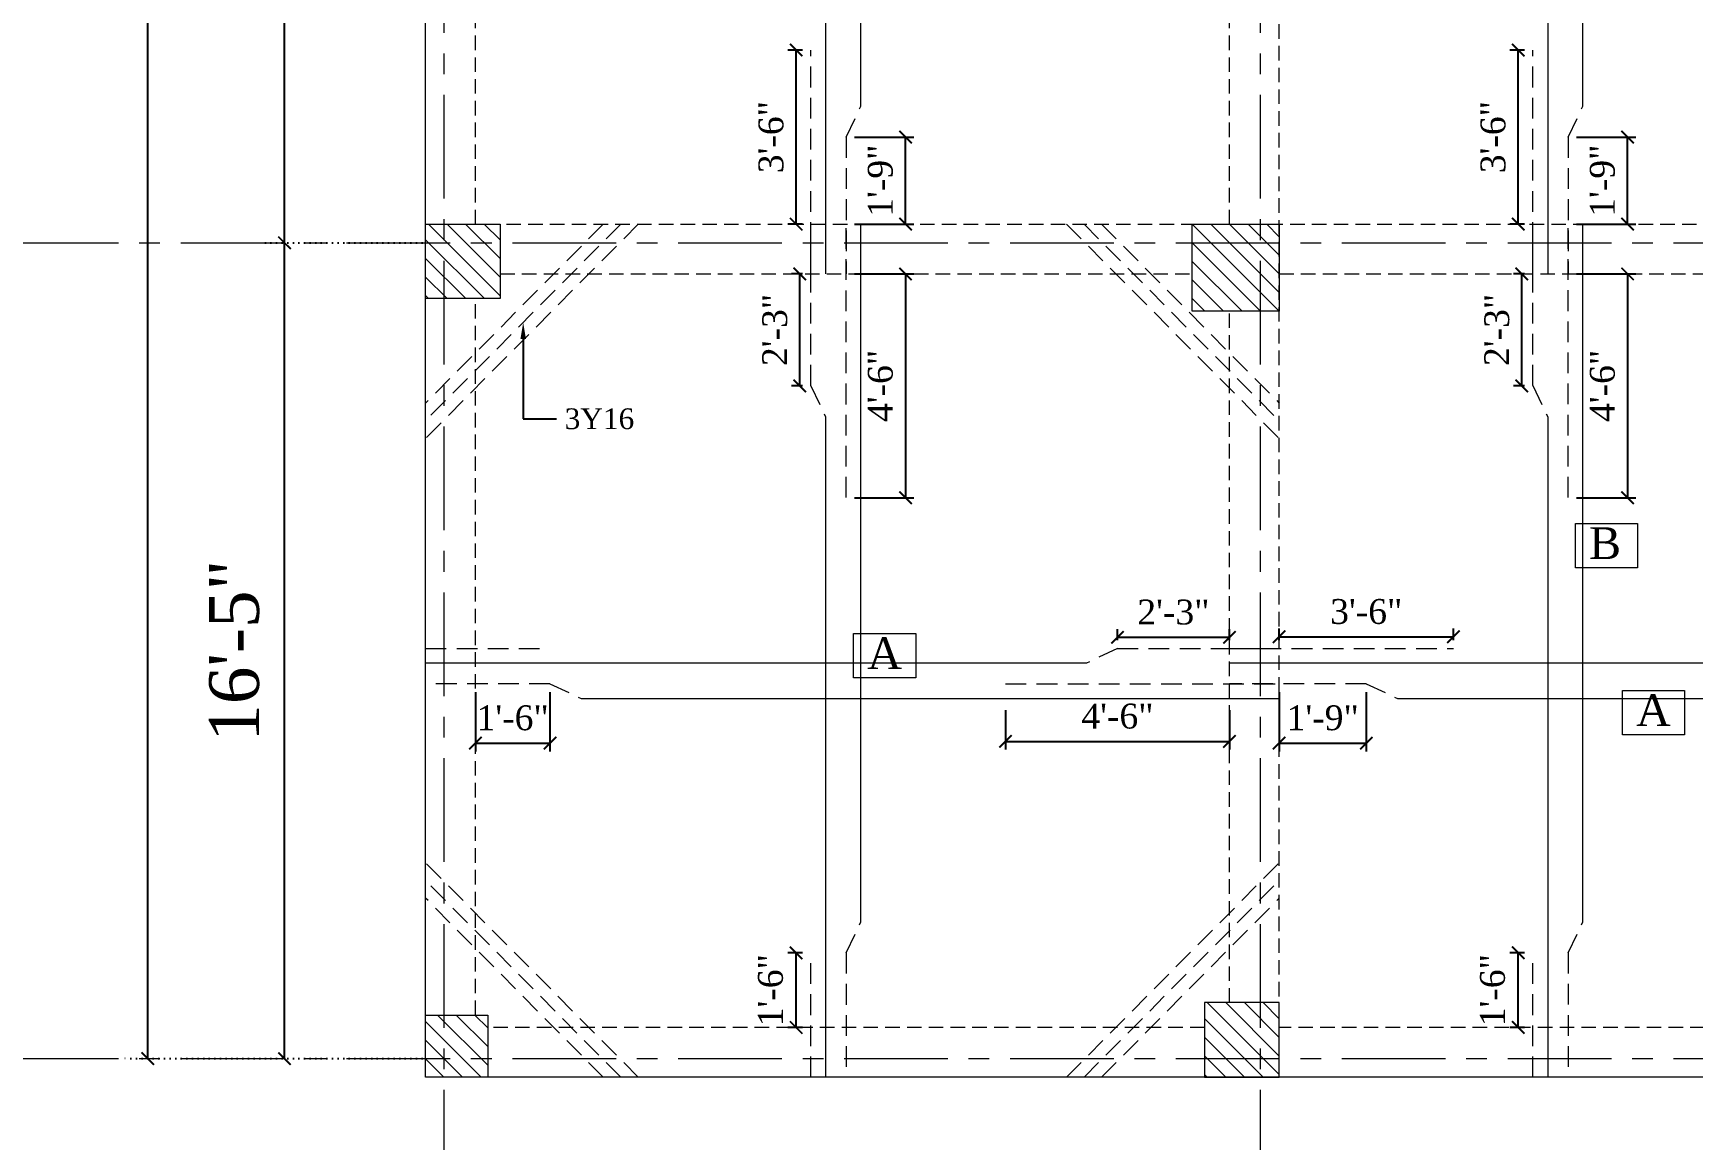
# Model space of a CAD drawing. Header units: feet. Extents: x 36263 to 96584, y 7663 to 35885.
# Drawn here: x 50785.1 to 51185.4, y 17013.2 to 17280.1 of the extents above; entities that cross this region are included whole.
import ezdxf
from ezdxf import colors
from ezdxf.entities.mleader import LeaderData, LeaderLine
from ezdxf.math import Vec2, Vec3

# ---------------------------------------------------------------- set-up
doc = ezdxf.new("R2010")
doc.units = ezdxf.units.FT
for name, pattern in [('CENTER', [2, 1.25, -0.25, 0.25, -0.25]), ('DOT2', [0.125, 0, -0.125]), ('HIDDEN', [0.375, 0.25, -0.125])]:
    doc.linetypes.add(name, pattern=pattern)
for name, color, linetype, lineweight in [('Column', 1, 'Continuous', 15), ('Dimension', 2, 'Continuous', 9), ('Hatch', 9, 'Continuous', 9), ('ST Beam', 7, 'Continuous', 20), ('ST GRIDS', 6, 'CENTER', 9), ('ST REINF', 1, 'Continuous', 35)]:
    doc.layers.add(name, color=color, linetype=linetype, lineweight=lineweight)
for name, color, linetype in [('ST DIM', 11, 'Continuous'), ('ST TABLE', 2, 'Continuous'), ('ST TEX', 3, 'Continuous')]:
    doc.layers.add(name, color=color, linetype=linetype)
doc.styles.add('RomanS', font='times.ttf')
doc.dimstyles.new('1-1', dxfattribs={"dimtxt": 9, "dimasz": 5, "dimexe": 6, "dimexo": 6, "dimgap": 3, "dimtad": 1, "dimdec": 1, "dimzin": 0, "dimdsep": 46, "dimlunit": 4, "dimtxsty": 'RomanS', "dimblk": 'ARCHTICK', "dimcen": 0.09, "dimclrd": 256, "dimclre": 256, "dimclrt": 3, "dimadec": 0, "dimazin": 0, "dimtfac": 0.6, "dimtdec": 1, "dimtix": 1, "dimtofl": 0, "dimtmove": 1, "dimatfit": 0, "dimfxl": 1, "dimtolj": 1, "dimtzin": 0, "dimarcsym": 0})

# ---------------------------------------------------------------- blocks, each defined once
blk = doc.blocks.new('_ArchTick')
at = {"color": 0, "const_width": 0.15}
blk.add_lwpolyline([(-0.5, -0.5), (0.5, 0.5)], dxfattribs=at)
blk = doc.blocks.new('*D272')
at = {"layer": 'Defpoints', "color": 0, "ltscale": 10, "transparency": 16777216}
for p in [(50845.75, 17387.03), (50884.92, 17387.03), (50884.92, 17229.56)]:
    blk.add_point(p, dxfattribs=at)
at = {"layer": 'ST DIM', "linetype": 'DOT2', "lineweight": -2, "ltscale": 10, "transparency": 16777216}
for p, q in [((50878.92, 17387.03), (50839.75, 17387.03)), ((50878.92, 17229.56), (50839.75, 17229.56))]:
    blk.add_line(p, q, dxfattribs=at)
at = {"layer": 'ST DIM', "lineweight": -2, "ltscale": 10, "transparency": 16777216}
blk.add_line((50845.75, 17229.56), (50845.75, 17387.03), dxfattribs=at)
at = {"layer": 'ST DIM', "lineweight": -2, "ltscale": 10, "transparency": 16777216, "xscale": 3, "yscale": 3, "zscale": 3}
for p, rotation in [((50845.75, 17387.03), 90), ((50845.75, 17229.56), 270)]:
    blk.add_blockref('_ArchTick', p, dxfattribs=dict(at, rotation=rotation))
at = {"layer": 'ST DIM', "color": 3, "lineweight": 13, "ltscale": 10, "transparency": 16777216, "insert": (50831.26, 17308.29), "char_height": 12, "attachment_point": 5, "rotation": 90, "style": 'RomanS'}
blk.add_mtext('\\A1;13\'-1{\\H0.6x;\\S1/2;}"', dxfattribs=at)
blk = doc.blocks.new('*D273')
at = {"layer": 'Defpoints', "color": 0, "ltscale": 10, "transparency": 16777216}
for p in [(50845.75, 17229.56), (50884.92, 17229.56), (50884.92, 17032.81)]:
    blk.add_point(p, dxfattribs=at)
at = {"layer": 'ST DIM', "linetype": 'DOT2', "lineweight": -2, "ltscale": 10, "transparency": 16777216}
for p, q in [((50878.92, 17229.56), (50839.75, 17229.56)), ((50878.92, 17032.81), (50839.75, 17032.81))]:
    blk.add_line(p, q, dxfattribs=at)
at = {"layer": 'ST DIM', "lineweight": -2, "ltscale": 10, "transparency": 16777216}
blk.add_line((50845.75, 17032.81), (50845.75, 17229.56), dxfattribs=at)
at = {"layer": 'ST DIM', "lineweight": -2, "ltscale": 10, "transparency": 16777216, "xscale": 3, "yscale": 3, "zscale": 3}
for p, rotation in [((50845.75, 17229.56), 90), ((50845.75, 17032.81), 270)]:
    blk.add_blockref('_ArchTick', p, dxfattribs=dict(at, rotation=rotation))
at = {"layer": 'ST DIM', "color": 3, "lineweight": 13, "ltscale": 10, "transparency": 16777216, "insert": (50833.65, 17131.18), "char_height": 12, "attachment_point": 5, "rotation": 90, "style": 'RomanS'}
blk.add_mtext('\\A1;16\'-5"', dxfattribs=at)
blk = doc.blocks.new('*D280')
at = {"layer": 'Defpoints', "color": 0, "ltscale": 10, "transparency": 16777216}
for p in [(50812.77, 17938.21), (50845.75, 17938.21), (50845.75, 17032.81)]:
    blk.add_point(p, dxfattribs=at)
at = {"layer": 'ST DIM', "linetype": 'DOT2', "lineweight": -2, "ltscale": 10, "transparency": 16777216}
for p, q in [((50839.75, 17938.21), (50806.77, 17938.21)), ((50839.75, 17032.81), (50806.77, 17032.81))]:
    blk.add_line(p, q, dxfattribs=at)
at = {"layer": 'ST DIM', "lineweight": -2, "ltscale": 10, "transparency": 16777216}
blk.add_line((50812.77, 17032.81), (50812.77, 17938.21), dxfattribs=at)
at = {"layer": 'ST DIM', "lineweight": -2, "ltscale": 10, "transparency": 16777216, "xscale": 3, "yscale": 3, "zscale": 3}
for p, rotation in [((50812.77, 17938.21), 90), ((50812.77, 17032.81), 270)]:
    blk.add_blockref('_ArchTick', p, dxfattribs=dict(at, rotation=rotation))
at = {"layer": 'ST DIM', "color": 3, "lineweight": 13, "ltscale": 10, "transparency": 16777216, "insert": (50798.26, 17485.51), "char_height": 12, "attachment_point": 5, "rotation": 90, "style": 'RomanS'}
blk.add_mtext('\\A1;75\'-5{\\H0.6x;\\S1/2;}"', dxfattribs=at)
blk = doc.blocks.new('*D408')
at = {"layer": 'Defpoints', "color": 0, "transparency": 16777216}
for p in [(50981.19, 17255.07), (50995.51, 17255.07), (50981.19, 17234.07)]:
    blk.add_point(p, dxfattribs=at)
at = {"layer": 'ST DIM', "lineweight": -2, "transparency": 16777216}
for p, q in [((50983.19, 17255.07), (50997.51, 17255.07)), ((50995.51, 17234.07), (50995.51, 17255.07)), ((50983.19, 17234.07), (50997.51, 17234.07))]:
    blk.add_line(p, q, dxfattribs=at)
at = {"layer": 'ST DIM', "lineweight": -2, "transparency": 16777216, "xscale": 3, "yscale": 3, "zscale": 3}
for p, rotation in [((50995.51, 17255.07), 90), ((50995.51, 17234.07), 270)]:
    blk.add_blockref('_ArchTick', p, dxfattribs=dict(at, rotation=rotation))
at = {"layer": 'ST DIM', "color": 3, "lineweight": 9, "transparency": 16777216, "insert": (50989.44, 17244.57), "char_height": 6, "attachment_point": 5, "rotation": 90, "style": 'RomanS'}
blk.add_mtext('\\A1;1\'-9"', dxfattribs=at)
blk = doc.blocks.new('*D427')
at = {"layer": 'Defpoints', "color": 0, "transparency": 16777216}
for p in [(50969.13, 17276.07), (50972.68, 17276.07), (50972.68, 17234.07)]:
    blk.add_point(p, dxfattribs=at)
at = {"layer": 'ST DIM', "lineweight": -2, "transparency": 16777216}
for p, q in [((50970.68, 17276.07), (50967.13, 17276.07)), ((50969.13, 17234.07), (50969.13, 17276.07)), ((50970.68, 17234.07), (50967.13, 17234.07))]:
    blk.add_line(p, q, dxfattribs=at)
at = {"layer": 'ST DIM', "lineweight": -2, "transparency": 16777216, "xscale": 3, "yscale": 3, "zscale": 3}
for p, rotation in [((50969.13, 17276.07), 90), ((50969.13, 17234.07), 270)]:
    blk.add_blockref('_ArchTick', p, dxfattribs=dict(at, rotation=rotation))
at = {"layer": 'ST DIM', "color": 3, "lineweight": 9, "transparency": 16777216, "insert": (50963.08, 17255.07), "char_height": 6, "attachment_point": 5, "rotation": 90, "style": 'RomanS'}
blk.add_mtext('\\A1;3\'-6"', dxfattribs=at)
blk = doc.blocks.new('*D392')
at = {"layer": 'Defpoints', "color": 0, "transparency": 16777216}
for p in [(51155.31, 17255.07), (51169.63, 17255.07), (51155.31, 17234.07)]:
    blk.add_point(p, dxfattribs=at)
at = {"layer": 'ST DIM', "lineweight": -2, "transparency": 16777216}
for p, q in [((51157.31, 17255.07), (51171.63, 17255.07)), ((51169.63, 17234.07), (51169.63, 17255.07)), ((51157.31, 17234.07), (51171.63, 17234.07))]:
    blk.add_line(p, q, dxfattribs=at)
at = {"layer": 'ST DIM', "lineweight": -2, "transparency": 16777216, "xscale": 3, "yscale": 3, "zscale": 3}
for p, rotation in [((51169.63, 17255.07), 90), ((51169.63, 17234.07), 270)]:
    blk.add_blockref('_ArchTick', p, dxfattribs=dict(at, rotation=rotation))
at = {"layer": 'ST DIM', "color": 3, "lineweight": 9, "transparency": 16777216, "insert": (51163.56, 17244.57), "char_height": 6, "attachment_point": 5, "rotation": 90, "style": 'RomanS'}
blk.add_mtext('\\A1;1\'-9"', dxfattribs=at)
blk = doc.blocks.new('*D417')
at = {"layer": 'Defpoints', "color": 0, "transparency": 16777216}
for p in [(51143.25, 17276.07), (51146.8, 17276.07), (51146.8, 17234.07)]:
    blk.add_point(p, dxfattribs=at)
at = {"layer": 'ST DIM', "lineweight": -2, "transparency": 16777216}
for p, q in [((51144.8, 17276.07), (51141.25, 17276.07)), ((51143.25, 17234.07), (51143.25, 17276.07)), ((51144.8, 17234.07), (51141.25, 17234.07))]:
    blk.add_line(p, q, dxfattribs=at)
at = {"layer": 'ST DIM', "lineweight": -2, "transparency": 16777216, "xscale": 3, "yscale": 3, "zscale": 3}
for p, rotation in [((51143.25, 17276.07), 90), ((51143.25, 17234.07), 270)]:
    blk.add_blockref('_ArchTick', p, dxfattribs=dict(at, rotation=rotation))
at = {"layer": 'ST DIM', "color": 3, "lineweight": 9, "transparency": 16777216, "insert": (51137.2, 17255.07), "char_height": 6, "attachment_point": 5, "rotation": 90, "style": 'RomanS'}
blk.add_mtext('\\A1;3\'-6"', dxfattribs=at)
blk = doc.blocks.new('*D430')
at = {"layer": 'Defpoints', "color": 0, "transparency": 16777216}
for p in [(50891.76, 17123.23), (50909.76, 17123.23), (50909.76, 17108.91)]:
    blk.add_point(p, dxfattribs=at)
at = {"layer": 'ST DIM', "lineweight": -2, "transparency": 16777216}
for p, q in [((50891.76, 17121.23), (50891.76, 17106.91)), ((50909.76, 17121.23), (50909.76, 17106.91)), ((50891.76, 17108.91), (50909.76, 17108.91))]:
    blk.add_line(p, q, dxfattribs=at)
at = {"layer": 'ST DIM', "lineweight": -2, "transparency": 16777216, "xscale": 3, "yscale": 3, "zscale": 3, "rotation": 180}
blk.add_blockref('_ArchTick', (50891.76, 17108.91), dxfattribs=at)
at = {"layer": 'ST DIM', "lineweight": -2, "transparency": 16777216, "xscale": 3, "yscale": 3, "zscale": 3}
blk.add_blockref('_ArchTick', (50909.76, 17108.91), dxfattribs=at)
at = {"layer": 'ST DIM', "color": 3, "lineweight": 9, "transparency": 16777216, "insert": (50900.76, 17114.97), "char_height": 6, "attachment_point": 5, "style": 'RomanS'}
blk.add_mtext('\\A1;1\'-6"', dxfattribs=at)
blk = doc.blocks.new('*D440')
at = {"layer": 'Defpoints', "color": 0, "transparency": 16777216}
for p in [(51073.61, 17134.42), (51046.61, 17131.74), (51073.61, 17131.74)]:
    blk.add_point(p, dxfattribs=at)
at = {"layer": 'ST DIM', "lineweight": -2, "transparency": 16777216}
for p, q in [((51046.61, 17133.74), (51046.61, 17136.42)), ((51046.61, 17134.42), (51073.61, 17134.42)), ((51073.61, 17133.74), (51073.61, 17136.42))]:
    blk.add_line(p, q, dxfattribs=at)
at = {"layer": 'ST DIM', "lineweight": -2, "transparency": 16777216, "xscale": 3, "yscale": 3, "zscale": 3, "rotation": 180}
blk.add_blockref('_ArchTick', (51046.61, 17134.42), dxfattribs=at)
at = {"layer": 'ST DIM', "lineweight": -2, "transparency": 16777216, "xscale": 3, "yscale": 3, "zscale": 3}
blk.add_blockref('_ArchTick', (51073.61, 17134.42), dxfattribs=at)
at = {"layer": 'ST DIM', "color": 3, "lineweight": 9, "transparency": 16777216, "insert": (51060.11, 17140.48), "char_height": 6, "attachment_point": 5, "style": 'RomanS'}
blk.add_mtext('\\A1;2\'-3"', dxfattribs=at)
blk = doc.blocks.new('*D431')
at = {"layer": 'Defpoints', "color": 0, "transparency": 16777216}
for p in [(51019.61, 17118.86), (51073.61, 17118.86), (51073.61, 17109.33)]:
    blk.add_point(p, dxfattribs=at)
at = {"layer": 'ST DIM', "lineweight": -2, "transparency": 16777216}
for p, q in [((51019.61, 17116.86), (51019.61, 17107.33)), ((51073.61, 17116.86), (51073.61, 17107.33)), ((51019.61, 17109.33), (51073.61, 17109.33))]:
    blk.add_line(p, q, dxfattribs=at)
at = {"layer": 'ST DIM', "lineweight": -2, "transparency": 16777216, "xscale": 3, "yscale": 3, "zscale": 3, "rotation": 180}
blk.add_blockref('_ArchTick', (51019.61, 17109.33), dxfattribs=at)
at = {"layer": 'ST DIM', "lineweight": -2, "transparency": 16777216, "xscale": 3, "yscale": 3, "zscale": 3}
blk.add_blockref('_ArchTick', (51073.61, 17109.33), dxfattribs=at)
at = {"layer": 'ST DIM', "color": 3, "lineweight": 9, "transparency": 16777216, "insert": (51046.61, 17115.38), "char_height": 6, "attachment_point": 5, "style": 'RomanS'}
blk.add_mtext('\\A1;4\'-6"', dxfattribs=at)
blk = doc.blocks.new('*D432')
at = {"layer": 'Defpoints', "color": 0, "transparency": 16777216}
for p in [(51085.61, 17123.23), (51106.61, 17123.23), (51106.61, 17108.91)]:
    blk.add_point(p, dxfattribs=at)
at = {"layer": 'ST DIM', "lineweight": -2, "transparency": 16777216}
for p, q in [((51085.61, 17121.23), (51085.61, 17106.91)), ((51106.61, 17121.23), (51106.61, 17106.91)), ((51085.61, 17108.91), (51106.61, 17108.91))]:
    blk.add_line(p, q, dxfattribs=at)
at = {"layer": 'ST DIM', "lineweight": -2, "transparency": 16777216, "xscale": 3, "yscale": 3, "zscale": 3, "rotation": 180}
blk.add_blockref('_ArchTick', (51085.61, 17108.91), dxfattribs=at)
at = {"layer": 'ST DIM', "lineweight": -2, "transparency": 16777216, "xscale": 3, "yscale": 3, "zscale": 3}
blk.add_blockref('_ArchTick', (51106.61, 17108.91), dxfattribs=at)
at = {"layer": 'ST DIM', "color": 3, "lineweight": 9, "transparency": 16777216, "insert": (51096.11, 17114.98), "char_height": 6, "attachment_point": 5, "style": 'RomanS'}
blk.add_mtext('\\A1;1\'-9"', dxfattribs=at)
blk = doc.blocks.new('*D442')
at = {"layer": 'Defpoints', "color": 0, "transparency": 16777216}
for p in [(51127.61, 17134.55), (51085.61, 17131.74), (51127.61, 17131.74)]:
    blk.add_point(p, dxfattribs=at)
at = {"layer": 'ST DIM', "lineweight": -2, "transparency": 16777216}
for p, q in [((51085.61, 17133.74), (51085.61, 17136.55)), ((51085.61, 17134.55), (51127.61, 17134.55)), ((51127.61, 17133.74), (51127.61, 17136.55))]:
    blk.add_line(p, q, dxfattribs=at)
at = {"layer": 'ST DIM', "lineweight": -2, "transparency": 16777216, "xscale": 3, "yscale": 3, "zscale": 3, "rotation": 180}
blk.add_blockref('_ArchTick', (51085.61, 17134.55), dxfattribs=at)
at = {"layer": 'ST DIM', "lineweight": -2, "transparency": 16777216, "xscale": 3, "yscale": 3, "zscale": 3}
blk.add_blockref('_ArchTick', (51127.61, 17134.55), dxfattribs=at)
at = {"layer": 'ST DIM', "color": 3, "lineweight": 9, "transparency": 16777216, "insert": (51106.61, 17140.61), "char_height": 6, "attachment_point": 5, "style": 'RomanS'}
blk.add_mtext('\\A1;3\'-6"', dxfattribs=at)
blk = doc.blocks.new('*D445')
at = {"layer": 'Defpoints', "color": 0, "transparency": 16777216}
for p in [(50970, 17222.06), (50972.68, 17222.06), (50972.68, 17195.06)]:
    blk.add_point(p, dxfattribs=at)
at = {"layer": 'ST DIM', "lineweight": -2, "transparency": 16777216}
for p, q in [((50970.68, 17222.06), (50968, 17222.06)), ((50970, 17195.06), (50970, 17222.06)), ((50970.68, 17195.06), (50968, 17195.06))]:
    blk.add_line(p, q, dxfattribs=at)
at = {"layer": 'ST DIM', "lineweight": -2, "transparency": 16777216, "xscale": 3, "yscale": 3, "zscale": 3}
for p, rotation in [((50970, 17222.06), 90), ((50970, 17195.06), 270)]:
    blk.add_blockref('_ArchTick', p, dxfattribs=dict(at, rotation=rotation))
at = {"layer": 'ST DIM', "color": 3, "lineweight": 9, "transparency": 16777216, "insert": (50963.99, 17208.56), "char_height": 6, "attachment_point": 5, "rotation": 90, "style": 'RomanS'}
blk.add_mtext('\\A1;2\'-3"', dxfattribs=at)
blk = doc.blocks.new('*D446')
at = {"layer": 'Defpoints', "color": 0, "transparency": 16777216}
for p in [(50969.13, 17058.31), (50972.68, 17058.31), (50972.68, 17040.31)]:
    blk.add_point(p, dxfattribs=at)
at = {"layer": 'ST DIM', "lineweight": -2, "transparency": 16777216}
for p, q in [((50970.68, 17058.31), (50967.13, 17058.31)), ((50969.13, 17040.31), (50969.13, 17058.31)), ((50970.68, 17040.31), (50967.13, 17040.31))]:
    blk.add_line(p, q, dxfattribs=at)
at = {"layer": 'ST DIM', "lineweight": -2, "transparency": 16777216, "xscale": 3, "yscale": 3, "zscale": 3}
for p, rotation in [((50969.13, 17058.31), 90), ((50969.13, 17040.31), 270)]:
    blk.add_blockref('_ArchTick', p, dxfattribs=dict(at, rotation=rotation))
at = {"layer": 'ST DIM', "color": 3, "lineweight": 9, "transparency": 16777216, "insert": (50962.96, 17049.31), "char_height": 6, "attachment_point": 5, "rotation": 90, "style": 'RomanS'}
blk.add_mtext('\\A1;1\'-6"', dxfattribs=at)
blk = doc.blocks.new('*D450')
at = {"layer": 'Defpoints', "color": 0, "transparency": 16777216}
for p in [(50981.19, 17222.06), (50981.19, 17168.06), (50995.51, 17168.06)]:
    blk.add_point(p, dxfattribs=at)
at = {"layer": 'ST DIM', "lineweight": -2, "transparency": 16777216}
for p, q in [((50983.19, 17222.06), (50997.51, 17222.06)), ((50995.51, 17222.06), (50995.51, 17168.06)), ((50983.19, 17168.06), (50997.51, 17168.06))]:
    blk.add_line(p, q, dxfattribs=at)
at = {"layer": 'ST DIM', "lineweight": -2, "transparency": 16777216, "xscale": 3, "yscale": 3, "zscale": 3}
for p, rotation in [((50995.51, 17222.06), 90), ((50995.51, 17168.06), 270)]:
    blk.add_blockref('_ArchTick', p, dxfattribs=dict(at, rotation=rotation))
at = {"layer": 'ST DIM', "color": 3, "lineweight": 9, "transparency": 16777216, "insert": (50989.45, 17195.06), "char_height": 6, "attachment_point": 5, "rotation": 90, "style": 'RomanS'}
blk.add_mtext('\\A1;4\'-6"', dxfattribs=at)
blk = doc.blocks.new('*D451')
at = {"layer": 'Defpoints', "color": 0, "transparency": 16777216}
for p in [(51144.12, 17222.07), (51146.8, 17222.07), (51146.8, 17195.07)]:
    blk.add_point(p, dxfattribs=at)
at = {"layer": 'ST DIM', "lineweight": -2, "transparency": 16777216}
for p, q in [((51144.8, 17222.07), (51142.12, 17222.07)), ((51144.12, 17195.07), (51144.12, 17222.07)), ((51144.8, 17195.07), (51142.12, 17195.07))]:
    blk.add_line(p, q, dxfattribs=at)
at = {"layer": 'ST DIM', "lineweight": -2, "transparency": 16777216, "xscale": 3, "yscale": 3, "zscale": 3}
for p, rotation in [((51144.12, 17222.07), 90), ((51144.12, 17195.07), 270)]:
    blk.add_blockref('_ArchTick', p, dxfattribs=dict(at, rotation=rotation))
at = {"layer": 'ST DIM', "color": 3, "lineweight": 9, "transparency": 16777216, "insert": (51138.11, 17208.57), "char_height": 6, "attachment_point": 5, "rotation": 90, "style": 'RomanS'}
blk.add_mtext('\\A1;2\'-3"', dxfattribs=at)
blk = doc.blocks.new('*D452')
at = {"layer": 'Defpoints', "color": 0, "transparency": 16777216}
for p in [(51143.25, 17058.32), (51146.8, 17058.32), (51146.8, 17040.32)]:
    blk.add_point(p, dxfattribs=at)
at = {"layer": 'ST DIM', "lineweight": -2, "transparency": 16777216}
for p, q in [((51144.8, 17058.32), (51141.25, 17058.32)), ((51143.25, 17040.32), (51143.25, 17058.32)), ((51144.8, 17040.32), (51141.25, 17040.32))]:
    blk.add_line(p, q, dxfattribs=at)
at = {"layer": 'ST DIM', "lineweight": -2, "transparency": 16777216, "xscale": 3, "yscale": 3, "zscale": 3}
for p, rotation in [((51143.25, 17058.32), 90), ((51143.25, 17040.32), 270)]:
    blk.add_blockref('_ArchTick', p, dxfattribs=dict(at, rotation=rotation))
at = {"layer": 'ST DIM', "color": 3, "lineweight": 9, "transparency": 16777216, "insert": (51137.08, 17049.32), "char_height": 6, "attachment_point": 5, "rotation": 90, "style": 'RomanS'}
blk.add_mtext('\\A1;1\'-6"', dxfattribs=at)
blk = doc.blocks.new('*D453')
at = {"layer": 'Defpoints', "color": 0, "transparency": 16777216}
for p in [(51155.31, 17222.07), (51155.31, 17168.07), (51169.63, 17168.07)]:
    blk.add_point(p, dxfattribs=at)
at = {"layer": 'ST DIM', "lineweight": -2, "transparency": 16777216}
for p, q in [((51157.31, 17222.07), (51171.63, 17222.07)), ((51169.63, 17222.07), (51169.63, 17168.07)), ((51157.31, 17168.07), (51171.63, 17168.07))]:
    blk.add_line(p, q, dxfattribs=at)
at = {"layer": 'ST DIM', "lineweight": -2, "transparency": 16777216, "xscale": 3, "yscale": 3, "zscale": 3}
for p, rotation in [((51169.63, 17222.07), 90), ((51169.63, 17168.07), 270)]:
    blk.add_blockref('_ArchTick', p, dxfattribs=dict(at, rotation=rotation))
at = {"layer": 'ST DIM', "color": 3, "lineweight": 9, "transparency": 16777216, "insert": (51163.57, 17195.07), "char_height": 6, "attachment_point": 5, "rotation": 90, "style": 'RomanS'}
blk.add_mtext('\\A1;4\'-6"', dxfattribs=at)

msp = doc.modelspace()

# ---------------------------------------------------------------- hatches: boundary and pattern name
at = {"layer": 'Hatch', "lineweight": 9, "transparency": 33554505}
h = msp.add_hatch(dxfattribs=at)
h.set_pattern_fill('ANSI31', color=253, angle=-90)
h.set_pattern_definition([(315, (11062.9767, 0), (2.24506403, 2.24506403), [])])
h.paths.add_polyline_path([(50879.76, 17234.11), (50879.76, 17216.11), (50897.76, 17216.11), (50897.76, 17234.11)])
h = msp.add_hatch(dxfattribs=at)
h.set_pattern_fill('ANSI31', color=253, angle=-90)
h.set_pattern_definition([(315, (11053.9767, -511.8048), (2.24506403, 2.24506403), [])])
h.paths.add_polyline_path([(51085.61, 17234.06), (51064.61, 17234.06), (51064.61, 17213.06), (51085.61, 17213.06)])
h = msp.add_hatch(dxfattribs=at)
h.set_pattern_fill('ANSI31', color=253, angle=-90)
h.set_pattern_definition([(315, (11053.9767, 9), (2.24506403, 2.24506403), [])])
h.paths.add_polyline_path([(51085.61, 17028.31), (51085.61, 17046.31), (51067.61, 17046.31), (51067.61, 17028.31)])
h = msp.add_hatch(dxfattribs=at)
h.set_pattern_fill('ANSI31', color=253, angle=-90)
h.set_pattern_definition([(315, (11062.9767, 9), (2.24506403, 2.24506403), [])])
h.paths.add_polyline_path([(50879.76, 17043.31), (50879.76, 17028.31), (50894.76, 17028.31), (50894.76, 17043.31)])

# ---------------------------------------------------------------- linework, layer by layer
at = {"layer": 'Column', "lineweight": 18}
for points in [[(50879.76, 17234.11), (50897.76, 17234.11), (50897.76, 17216.11), (50879.76, 17216.11)], [(51064.61, 17234.06), (51085.61, 17234.06), (51085.61, 17213.06), (51064.61, 17213.06)], [(51067.61, 17028.31), (51085.61, 17028.31), (51085.61, 17046.31), (51067.61, 17046.31)], [(50879.76, 17043.31), (50894.76, 17043.31), (50894.76, 17028.31), (50879.76, 17028.31)]]:
    msp.add_lwpolyline(points, close=True, dxfattribs=at)
at = {"layer": 'ST Beam', "linetype": 'Continuous', "lineweight": 15, "ltscale": 10}
for p, q in [((50879.76, 17028.31), (50879.76, 17942.71)), ((51794.16, 17028.31), (50879.76, 17028.31))]:
    msp.add_line(p, q, dxfattribs=at)
at = {"layer": 'ST Beam', "linetype": 'HIDDEN', "lineweight": 13, "ltscale": 14}
for p, q in [((51085.61, 17037.31), (51085.61, 17930.71)), ((50891.76, 17234.06), (50891.76, 17373.55)), ((51073.61, 17234.06), (51073.61, 17370.53)), ((50888.76, 17234.06), (51785.16, 17234.06)), ((50897.76, 17222.06), (51064.61, 17222.06)), ((51085.61, 17222.06), (51222, 17222.06)), ((50891.76, 17043.31), (50891.76, 17216.11)), ((51073.61, 17046.31), (51073.61, 17213.06)), ((51067.61, 17040.31), (50894.76, 17040.31)), ((51225, 17040.31), (51085.61, 17040.31))]:
    msp.add_line(p, q, dxfattribs=at)
at = {"layer": 'ST GRIDS', "color": 251, "lineweight": 13, "ltscale": 20}
for p, q in [((50884.26, 16920.25), (50884.26, 17942.71)), ((51081.11, 16920.25), (51081.11, 17942.71)), ((50780.71, 17229.56), (51794.16, 17229.56)), ((50780.71, 17032.81), (51794.16, 17032.81))]:
    msp.add_line(p, q, dxfattribs=at)
at = {"layer": 'ST REINF', "lineweight": 18}
for p, q in [((50984.74, 17262.57), (50984.74, 17391.55)), ((51158.86, 17262.57), (51158.86, 17391.55)), ((50976.24, 17351.05), (50976.24, 17222.07)), ((51150.36, 17351.05), (51150.36, 17222.07)), ((50984.74, 17065.81), (50984.74, 17234.11)), ((51158.86, 17065.82), (51158.86, 17234.12)), ((50976.24, 17187.61), (50976.24, 17028.31)), ((51150.36, 17187.62), (51150.36, 17028.32)), ((51039.11, 17128.18), (50879.76, 17128.18)), ((51202.5, 17128.18), (51073.61, 17128.18)), ((50917.26, 17119.68), (51085.61, 17119.68)), ((51114.11, 17119.68), (51243, 17119.68))]:
    msp.add_line(p, q, dxfattribs=at)
at = {"layer": 'ST REINF', "linetype": 'HIDDEN', "lineweight": 18, "ltscale": 20}
for p, q in [((50972.68, 17222.07), (50972.68, 17276.07)), ((51146.8, 17222.07), (51146.8, 17276.07)), ((50981.19, 17255.07), (50984.74, 17262.57)), ((51155.31, 17255.07), (51158.86, 17262.57)), ((50981.19, 17255.07), (50981.19, 17222.07)), ((51155.31, 17255.07), (51155.31, 17222.07)), ((50922.61, 17234.11), (50879.76, 17190.91)), ((50926.84, 17234.11), (50879.76, 17186.65)), ((50931.06, 17234.11), (50879.76, 17182.39)), ((50972.68, 17195.11), (50972.68, 17234.11)), ((50981.19, 17168.11), (50981.19, 17234.11)), ((51034.31, 17234.11), (51085.61, 17182.39)), ((51038.54, 17234.11), (51085.61, 17186.65)), ((51042.76, 17234.11), (51085.61, 17190.91)), ((51146.8, 17195.12), (51146.8, 17234.12)), ((51155.31, 17168.12), (51155.31, 17234.12)), ((50972.68, 17195.11), (50976.24, 17187.61)), ((51146.8, 17195.12), (51150.36, 17187.62)), ((50879.76, 17131.74), (50909.76, 17131.74)), ((51046.61, 17131.74), (51039.11, 17128.18)), ((51046.61, 17131.74), (51085.61, 17131.74)), ((51073.61, 17131.74), (51127.61, 17131.74)), ((50909.76, 17123.23), (50879.76, 17123.23)), ((50909.76, 17123.23), (50917.26, 17119.68)), ((51019.61, 17123.23), (51085.61, 17123.23)), ((51106.61, 17123.23), (51073.61, 17123.23)), ((51106.61, 17123.23), (51114.11, 17119.68)), ((50931.06, 17028.31), (50879.76, 17080.02)), ((51034.31, 17028.31), (51085.61, 17080.02)), ((50926.84, 17028.31), (50879.76, 17075.76)), ((51038.54, 17028.31), (51085.61, 17075.76)), ((50922.61, 17028.31), (50879.76, 17071.5)), ((51042.76, 17028.31), (51085.61, 17071.5)), ((50981.19, 17058.31), (50984.74, 17065.81)), ((51155.31, 17058.32), (51158.86, 17065.82)), ((50972.68, 17028.31), (50972.68, 17058.31)), ((50981.19, 17058.31), (50981.19, 17028.31)), ((51146.8, 17028.32), (51146.8, 17058.32)), ((51155.31, 17058.32), (51155.31, 17028.32))]:
    msp.add_line(p, q, dxfattribs=at)
at = {"layer": 'ST TABLE', "color": 2, "lineweight": 9}
for points in [[(51157.06, 17161.88), (51172.04, 17161.88), (51172.04, 17151.17), (51157.06, 17151.17)], [(50982.99, 17135.32), (50997.97, 17135.32), (50997.97, 17124.61), (50982.99, 17124.61)], [(51168.39, 17121.59), (51183.36, 17121.59), (51183.36, 17110.87), (51168.39, 17110.87)]]:
    msp.add_lwpolyline(points, close=True, dxfattribs=at)

# ---------------------------------------------------------------- texts
at = {"layer": 'ST TEX', "color": 3, "lineweight": 9, "transparency": 33554684, "style": 'RomanS'}
for s, p in [('B', (51160.35, 17153.32)), ('A', (50986.28, 17126.76)), ('A', (51171.68, 17113.03))]:
    msp.add_text(s, height=7.65, dxfattribs=at).set_placement(p)

# ---------------------------------------------------------------- dimensions: what is measured, and where the dimension line sits
at = {"layer": 'ST DIM', "lineweight": 13, "ltscale": 10}
for base, p1, p2, picture, middle in [((50812.77, 17938.21), (50845.75, 17032.81), (50845.75, 17938.21), '*D280', (50798.26, 17485.51)), ((50845.75, 17387.03), (50884.92, 17229.56), (50884.92, 17387.03), '*D272', (50831.26, 17308.29))]:
    dim = msp.add_linear_dim(base=base, p1=p1, p2=p2, angle=90, dimstyle='1-1', override={"dimtxt": 12, "dimasz": 3, "dimgap": 6, "dimpost": '\\X'}, dxfattribs=at)
    dim.commit()
    dim.dimension.update_dxf_attribs({"geometry": picture, "text_midpoint": middle})
at = {"layer": 'ST DIM', "lineweight": 9}
for base, p1, p2, picture, middle in [((50969.13, 17276.07), (50972.68, 17234.07), (50972.68, 17276.07), '*D427', (50963.08, 17255.07)), ((51143.25, 17276.07), (51146.8, 17234.07), (51146.8, 17276.07), '*D417', (51137.2, 17255.07)), ((50995.51, 17168.06), (50981.19, 17222.06), (50981.19, 17168.06), '*D450', (50989.45, 17195.06)), ((51169.63, 17168.07), (51155.31, 17222.07), (51155.31, 17168.07), '*D453', (51163.57, 17195.07))]:
    dim = msp.add_linear_dim(base=base, p1=p1, p2=p2, angle=90, dimstyle='1-1', override={"dimtxt": 6, "dimasz": 3, "dimexe": 2, "dimexo": 2, "dimpost": '\\X'}, dxfattribs=at)
    dim.commit()
    dim.dimension.update_dxf_attribs({"geometry": picture, "text_midpoint": middle})
for base, p1, p2, picture, middle in [((50995.51, 17255.07), (50981.19, 17234.07), (50981.19, 17255.07), '*D408', (50995.51, 17244.57)), ((51169.63, 17255.07), (51155.31, 17234.07), (51155.31, 17255.07), '*D392', (51169.63, 17244.57)), ((50970, 17222.06), (50972.68, 17195.06), (50972.68, 17222.06), '*D445', (50970.05, 17208.56)), ((51144.12, 17222.07), (51146.8, 17195.07), (51146.8, 17222.07), '*D451', (51144.17, 17208.57)), ((50969.13, 17058.31), (50972.68, 17040.31), (50972.68, 17058.31), '*D446', (50969.02, 17049.31)), ((51143.25, 17058.32), (51146.8, 17040.32), (51146.8, 17058.32), '*D452', (51143.14, 17049.32))]:
    dim = msp.add_linear_dim(base=base, p1=p1, p2=p2, angle=90, dimstyle='1-1', override={"dimtxt": 6, "dimasz": 3, "dimexe": 2, "dimexo": 2, "dimpost": '\\X'}, dxfattribs=at)
    dim.commit()
    dim.dimension.update_dxf_attribs({"geometry": picture, "text_midpoint": middle, "dimtype": 160})
at = {"layer": 'ST DIM', "lineweight": 13, "ltscale": 10}
dim = msp.add_linear_dim(base=(50845.75, 17229.56), p1=(50884.92, 17032.81), p2=(50884.92, 17229.56), angle=90, text='16\'-5"', dimstyle='1-1', override={"dimtxt": 12, "dimasz": 3, "dimgap": 6, "dimpost": '\\X'}, dxfattribs=at)
dim.commit()
dim.dimension.update_dxf_attribs({"geometry": '*D273', "text_midpoint": (50833.65, 17131.18)})
at = {"layer": 'ST DIM', "lineweight": 9}
for base, p1, p2, picture, middle in [((51073.61, 17134.42), (51046.61, 17131.74), (51073.61, 17131.74), '*D440', (51060.11, 17140.48)), ((51127.61, 17134.55), (51085.61, 17131.74), (51127.61, 17131.74), '*D442', (51106.61, 17140.61)), ((51073.61, 17109.33), (51019.61, 17118.86), (51073.61, 17118.86), '*D431', (51046.61, 17115.38))]:
    dim = msp.add_linear_dim(base=base, p1=p1, p2=p2, dimstyle='1-1', override={"dimtxt": 6, "dimasz": 3, "dimexe": 2, "dimexo": 2, "dimpost": '\\X'}, dxfattribs=at)
    dim.commit()
    dim.dimension.update_dxf_attribs({"geometry": picture, "text_midpoint": middle})
for base, p1, p2, picture, middle in [((50909.76, 17108.91), (50891.76, 17123.23), (50909.76, 17123.23), '*D430', (50900.76, 17108.91)), ((51106.61, 17108.91), (51085.61, 17123.23), (51106.61, 17123.23), '*D432', (51096.11, 17108.91))]:
    dim = msp.add_linear_dim(base=base, p1=p1, p2=p2, dimstyle='1-1', override={"dimtxt": 6, "dimasz": 3, "dimexe": 2, "dimexo": 2, "dimpost": '\\X'}, dxfattribs=at)
    dim.commit()
    dim.dimension.update_dxf_attribs({"geometry": picture, "text_midpoint": middle, "dimtype": 160})

# ---------------------------------------------------------------- leaders
at = {"layer": 'Dimension'}
ml = msp.add_multileader_mtext('Standard', dxfattribs=at)
ml.set_content('3Y16', color=256, style='RomanS')
ml.set_leader_properties()
ml.build(insert=Vec2(0, 0))
ctx = ml.context
ctx.base_point, ctx.char_height, ctx.plane_origin = Vec3(50911.3, 17187.09), 5, Vec3(50903.3, 17210.38)
notes = []
notes.append((ctx, [(0, (1, 1, 0), (50903.3, 17187.09), (1, 0), 8, [(0, [(50903.3, 17210.38)], 0, [])])]))
ctx.mtext.insert, ctx.mtext.flow_direction = Vec3(50913.3, 17189.64), 5
for ctx, leaders in notes:
    for number, flags, end, landing, length, lines in leaders:
        leader = LeaderData()
        leader.index, (leader.has_last_leader_line, leader.has_dogleg_vector, leader.attachment_direction) = number, flags
        leader.last_leader_point, leader.dogleg_vector, leader.dogleg_length = Vec3(end), Vec3(landing), length
        for number, points, colour, breaks in lines:
            line = LeaderLine()
            line.index, line.vertices, line.color, line.breaks = number, Vec3.list(points), colors.encode_raw_color(colour), breaks
            leader.lines.append(line)
        ctx.leaders.append(leader)

doc.saveas('drawing.dxf')
